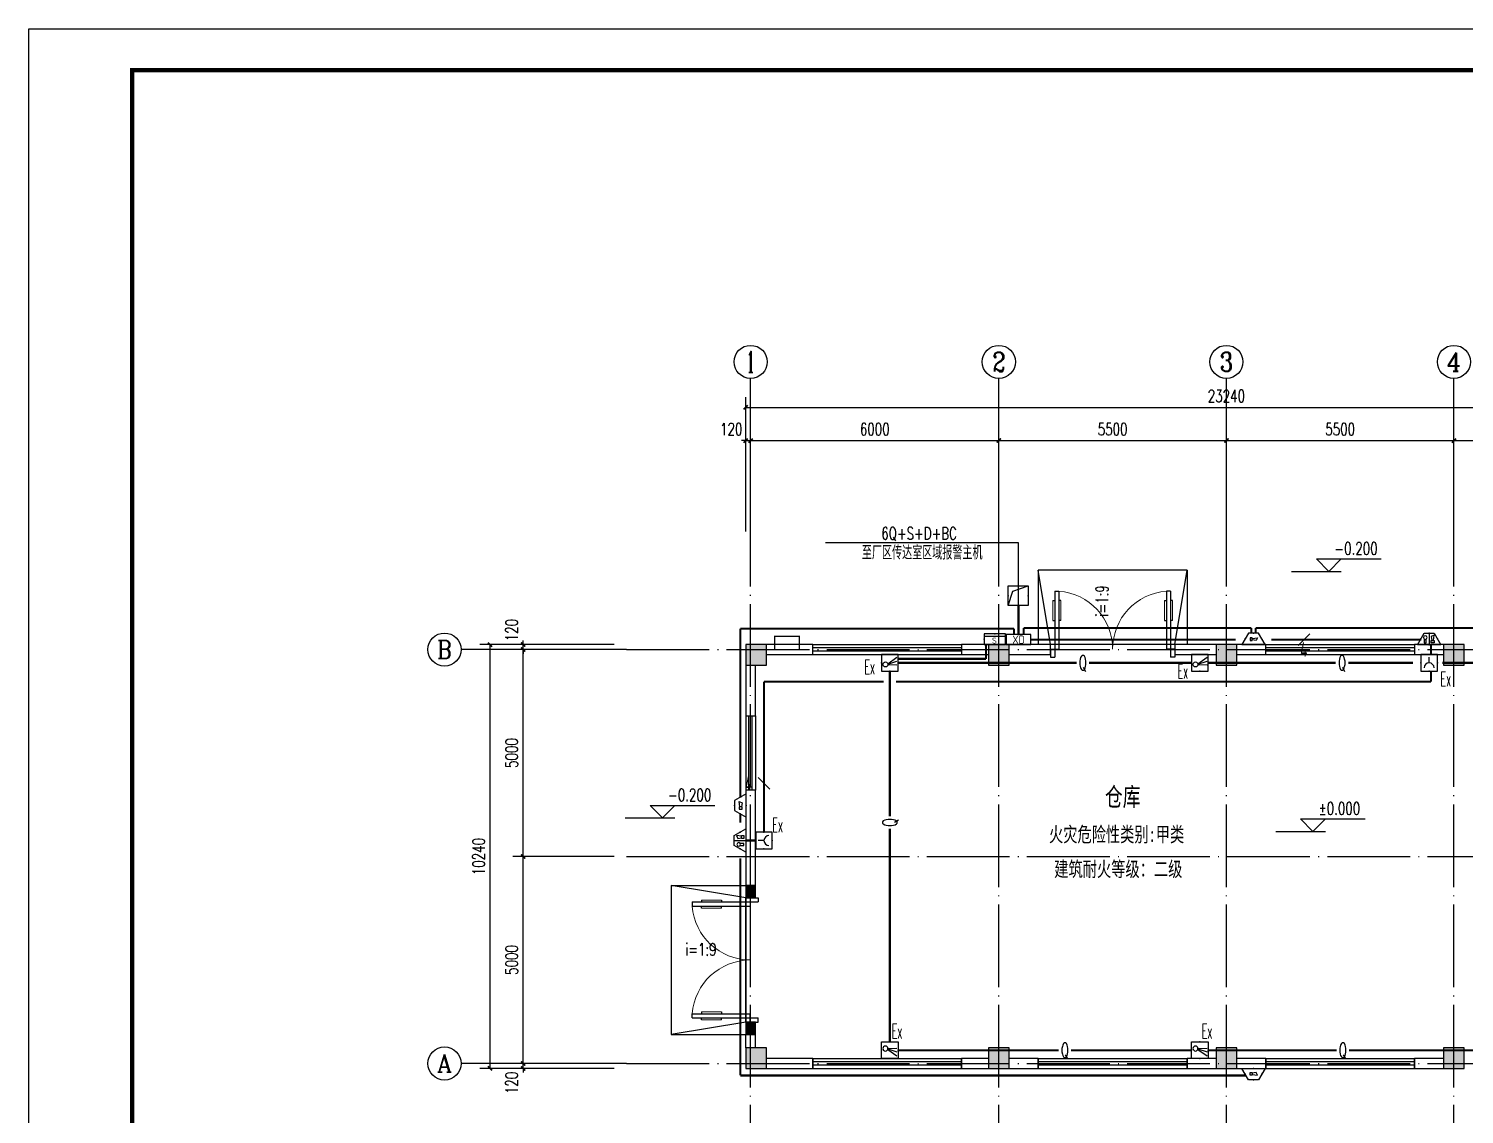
# Model space of a CAD drawing. Extents: x 1885024 to 2564215, y 18598004 to 18764795.
# Drawn here: x 2504815 to 2539515, y 18677653 to 18703881 of the extents above; entities that cross this region are included whole.
import ezdxf
from ezdxf.enums import TextEntityAlignment as Align

# ---------------------------------------------------------------- set-up
doc = ezdxf.new("R2010")
doc.units = 0
doc.header["$LTSCALE"] = 1000
doc.header["$MEASUREMENT"] = 0
doc.linetypes.add('CENTER2', pattern=[1.125, 0.75, -0.125, 0.125, -0.125])
doc.linetypes.add('DOTE', pattern=[2.42, 2, -0.2, 0.02, -0.2])
doc.layers.get('Defpoints').update_dxf_attribs({"color": 250})
for name, color, linetype in [('AXIS_TEXT', 7, 'Continuous'), ('AXIS_外部', 171, 'Continuous'), ('COLUMN', 2, 'Continuous'), ('DIM-消防', 3, 'Continuous'), ('DIM-消防广播', 3, 'Continuous'), ('DIM-照明', 3, 'Continuous'), ('DIM_ELEV', 145, 'Continuous'), ('DIM_SYMB', 165, 'Continuous'), ('DOTE', 1, 'DOTE'), ('EQUIP-动力', 3, 'Continuous'), ('EQUIP-消防', 3, 'Continuous'), ('EQUIP-照明', 3, 'Continuous'), ('EQUIP-箱柜', 3, 'Continuous'), ('GROUND', 150, 'Continuous'), ('PUB_HATCH', 8, 'Continuous'), ('PUB_TEXT', 7, 'Continuous'), ('TK', 4, 'Continuous'), ('WALL', 9, 'Continuous'), ('WINDOW', 140, 'Continuous'), ('WIRE-消防', 5, 'CENTER2'), ('WIRE-消防广播', 4, 'TG_BC'), ('WIRE-照明', 1, 'Continuous')]:
    doc.layers.add(name, color=color, linetype=linetype)
doc.styles.add('_TCH_AXIS', font='COMPLEX', dxfattribs={"bigfont": 'GBCBIG'})
doc.styles.add('_TCH_DIM', font='SIMPLEX', dxfattribs={"bigfont": 'GBCBIG'})
doc.styles.add('_TCH_DIM_T3', font='SIMPLEX', dxfattribs={"width": 0.705882, "bigfont": 'GBCBIG'})
doc.styles.add('_TEL_DIM', font='SIMPLEX', dxfattribs={"width": 0.6, "height": 3.5, "bigfont": 'HZTXT'})
doc.styles.add('COMPLEX', font='COMPLEX')
doc.styles.add('HT', font='simhei.ttf', dxfattribs={"width": 0.7})
doc.styles.get("Standard").update_dxf_attribs({"font": 'gbenor.shx', "bigfont": 'gbcbig.shx'})
doc.styles.add('TG_LINETYPE', font='SIMPLEX', dxfattribs={"width": 0.6, "height": 3.5, "bigfont": 'HZTXT'})
doc.linetypes.add('TG_BC', pattern='A,2,-0.85,["BC",TG_LINETYPE,S=0.1,R=0,X=-0.65,Y=-0.15],0', length=2.85)
doc.dimstyles.new('_TCH_ARCH&&100', dxfattribs={"dimtxt": 297.5, "dimasz": 100, "dimexe": 250, "dimexo": 300, "dimgap": 126.25, "dimtad": 1, "dimdec": 0, "dimzin": 0, "dimdsep": 46, "dimtxsty": '_TCH_DIM_T3', "dimblk": 'ARCHTICK', "dimcen": 0.09, "dimclrt": 7, "dimazin": 2, "dimtfac": 1, "dimtdec": 0, "dimtix": 1, "dimtmove": 2, "dimatfit": 3, "dimfxl": 0, "dimtolj": 1, "dimtzin": 0, "dimarcsym": 0})

# ---------------------------------------------------------------- blocks, each defined once
blk = doc.blocks.new('GeYuanFrame_84656078', base_point=(18.76, 4.34))
at = {"layer": 'TK'}
blk.add_line((43.76, 414.34), (602.76, 414.34), dxfattribs=at)
blk.add_lwpolyline([(18.76, 424.34), (612.76, 424.34), (612.76, 4.34), (18.76, 4.34), (18.76, 424.34)], dxfattribs=at)
at = {"layer": 'TK', "const_width": 1}
blk.add_lwpolyline([(602.76, 414.34), (43.76, 414.34), (43.76, 14.34), (602.76, 14.34)], close=True, dxfattribs=at)
blk = doc.blocks.new('$equip$00002651')
for p, q in [((-0.5, 0.5), (-0.5, -0.5)), ((0.5, 0.5), (-0.5, 0.5)), ((-0.125, -0.052), (0.429, 0.342)), ((-0.119, -0.075), (0.429, 0.108)), ((0.5, -0.5), (0.5, 0.5)), ((-0.5, -0.5), (0.5, -0.5)), ((-0.116, -0.1), (0.429, -0.126))]:
    blk.add_line(p, q)
at = {"const_width": 0.04}
blk.add_lwpolyline([(-0.5, 0.5), (0.5, 0.5), (0.5, -0.5), (-0.5, -0.5), (-0.5, 0.5), (0.5, 0.5)], dxfattribs=at)
blk.add_circle((-0.268, -0.1), 0.151)
for p in [(-0.5, 0), (0, 0.5), (0.5, 0), (0, -0.5)]:
    blk.add_point(p)
at = {"color": 7, "flags": 1}
for tag, height, p in [('A', 0.00002, (0, 0)), ('B', 0.4, (0.762, -0.208))]:
    blk.add_attdef(tag, text='', height=height, dxfattribs=at).set_placement(p, align=Align.MIDDLE_CENTER)
blk = doc.blocks.new('$equip$00002784')
for p, q in [((0.65, 0.65), (-0.65, 0.65)), ((-0.65, 0.65), (-0.65, 0)), ((-0.65, 0.5), (0.65, 0.5)), ((-0.65, 0), (0.65, 0)), ((0.65, 0), (0.65, 0.65))]:
    blk.add_line(p, q)
at = {"const_width": 0.04}
blk.add_lwpolyline([(-0.65, 0.65), (0.65, 0.65), (0.65, 0), (-0.65, 0), (-0.65, 0.65), (0.65, 0.65)], dxfattribs=at)
for p in [(-0.65, 0.325), (0, 0.65), (0, 0), (0.65, 0.325)]:
    blk.add_point(p)
at = {"color": 7}
blk.add_attdef('$TEXT$', text='', height=0.36, dxfattribs=at).set_placement((-0.022, 0.244), align=Align.MIDDLE_CENTER)
at = {"color": 7, "flags": 1}
for tag, height, p in [('A', 0.00002, (0, 0)), ('B', 0.4, (0.905, 0.246))]:
    blk.add_attdef(tag, text='', height=height, dxfattribs=at).set_placement(p, align=Align.MIDDLE_CENTER)
blk = doc.blocks.new('$equip$00002705')
for p, q in [((-0.75, 0.6), (-0.75, 0)), ((0.75, 0.6), (-0.75, 0.6)), ((-0.75, 0), (0.75, 0)), ((0.75, 0), (0.75, 0.6))]:
    blk.add_line(p, q)
at = {"const_width": 0.04}
blk.add_lwpolyline([(-0.75, 0.6), (-0.75, 0), (0.75, 0), (0.75, 0.6), (-0.75, 0.6), (-0.75, 0)], dxfattribs=at)
for p in [(-0.75, 0.3), (0, 0.6), (0, 0), (0.75, 0.3)]:
    blk.add_point(p)
at = {"color": 7}
blk.add_attdef('$TEXT$', text='', height=0.5, dxfattribs=at).set_placement((0, 0.3), align=Align.MIDDLE_CENTER)
at = {"color": 7, "style": '_TEL_DIM', "flags": 1}
for tag in ['A', 'REMARK']:
    blk.add_attdef(tag, text='', height=0.00002, dxfattribs=at).set_placement((0, 0), align=Align.MIDDLE_CENTER)
blk = doc.blocks.new('$equip$00002657')
for p, q in [((-0.5, 1), (-0.5, 0)), ((0.5, 1), (-0.5, 1)), ((0.5, 0), (0.5, 1)), ((-0.5, 0), (0.5, 0)), ((0, 0.5), (0, 0.15))]:
    blk.add_line(p, q)
at = {"const_width": 0.04}
blk.add_lwpolyline([(-0.5, 1), (0.5, 1), (0.5, 0), (-0.5, 0), (-0.5, 1), (0.5, 1)], dxfattribs=at)
blk.add_arc((0, 0.8), 0.3, 180, 0)
for p in [(0, 1), (-0.5, 0.5), (0, 0), (0.5, 0.5)]:
    blk.add_point(p)
at = {"color": 7, "flags": 1}
for tag, height, p in [('A', 0.00002, (0, 0)), ('B', 0.4, (0.762, 0.292))]:
    blk.add_attdef(tag, text='', height=height, dxfattribs=at).set_placement(p, align=Align.MIDDLE_CENTER)
blk = doc.blocks.new('$equip$00002679')
for p, q in [((-0.3, 0.699), (-0.703, 0)), ((-0.703, 0), (0.703, 0)), ((-0.264, 0.249), (-0.304, 0.569)), ((-0.304, 0.569), (-0.128, 0.489)), ((-0.304, 0.249), (-0.304, 0.113)), ((-0.128, 0.249), (-0.304, 0.249)), ((-0.304, 0.113), (-0.128, 0.113)), ((0.3, 0.699), (-0.3, 0.699)), ((0.3, 0.699), (-0.3, 0.699)), ((-0.128, 0.489), (-0.168, 0.249)), ((-0.128, 0.113), (-0.128, 0.249)), ((0, 0.699), (0, 0)), ((0.174, 0.11), (0.174, 0.338)), ((0.294, 0.11), (0.174, 0.11)), ((0.294, 0.338), (0.294, 0.11)), ((0.703, 0), (0.3, 0.699))]:
    blk.add_line(p, q)
at = {"const_width": 0.04}
for points in [[(-0.299, 0.699), (0.301, 0.699), (0.703, 0), (-0.702, 0), (-0.299, 0.699), (0.301, 0.699)], [(-0.3, 0.699), (0.3, 0.699), (0.703, 0), (-0.703, 0), (-0.3, 0.699), (0.3, 0.699)]]:
    blk.add_lwpolyline(points, dxfattribs=at)
blk.add_circle((0.234, 0.43), 0.111)
for p in [(-0.501, 0.349), (0, 0.699), (0, 0), (0.502, 0.349)]:
    blk.add_point(p)
at = {"color": 7, "flags": 1}
for tag, height, p in [('A', 0.00002, (0, 0)), ('B', 0.4, (0.961, 0.299))]:
    blk.add_attdef(tag, text='', height=height, dxfattribs=at).set_placement(p, align=Align.MIDDLE_CENTER)
blk = doc.blocks.new('$equip$00002676')
for p, q in [((-0.3, 0.699), (-0.703, 0)), ((-0.703, 0), (0.703, 0)), ((0.3, 0.699), (-0.3, 0.699)), ((0.3, 0.699), (-0.3, 0.699)), ((-0.211, 0.414), (-0.211, 0.238)), ((-0.075, 0.414), (-0.211, 0.414)), ((-0.211, 0.238), (-0.075, 0.238)), ((-0.075, 0.238), (-0.075, 0.414)), ((-0.075, 0.374), (0.245, 0.414)), ((0.165, 0.238), (-0.075, 0.278)), ((0.245, 0.414), (0.165, 0.238)), ((0.703, 0), (0.3, 0.699))]:
    blk.add_line(p, q)
at = {"const_width": 0.04}
blk.add_lwpolyline([(-0.3, 0.699), (0.3, 0.699), (0.703, 0), (-0.703, 0), (-0.3, 0.699), (0.3, 0.699)], dxfattribs=at)
blk.add_lwpolyline([(-0.3, 0.699), (0.3, 0.699), (0.703, 0), (-0.703, 0), (-0.3, 0.699), (0.3, 0.699)], dxfattribs=at)
for p in [(-0.501, 0.349), (0, 0.699), (0, 0), (0.528, 0.304)]:
    blk.add_point(p)
at = {"color": 7, "flags": 1}
for tag, height, p in [('A', 0.00002, (0, 0)), ('B', 0.4, (0.961, 0.299))]:
    blk.add_attdef(tag, text='', height=height, dxfattribs=at).set_placement(p, align=Align.MIDDLE_CENTER)
blk = doc.blocks.new('$TelecSys$00000095')
blk.add_line((0.4, 0.4), (-0.4, -0.4))
at = {"width": 0.8}
blk.add_attdef('N', text='', height=1, dxfattribs=at).set_placement((-0.017, 1.056), align=Align.MIDDLE)
blk = doc.blocks.new('$equip_U$00000071(FZ)')
for p, q in [((-0.626, -0.607), (-0.335, 0.265)), ((-0.335, 0.265), (0.574, 0.593))]:
    blk.add_line(p, q)
blk.add_lwpolyline([(-0.626, 0.593), (0.574, 0.593), (0.574, -0.607), (-0.626, -0.607)], close=True)
for p in [(-0.026, 0.593), (-0.626, -0.007), (-0.026, -0.607), (0.574, -0.007)]:
    blk.add_point(p)
at = {"color": 7, "style": '_TEL_DIM', "flags": 1}
for tag in ['A', 'REMARK']:
    blk.add_attdef(tag, text='', height=0.00002, dxfattribs=at).set_placement((0, 0), align=Align.MIDDLE_CENTER)
blk = doc.blocks.new('_ArchTick')
at = {"color": 0, "linetype": 'ByBlock', "const_width": 0.4}
blk.add_lwpolyline([(-0.5, -0.5), (0.5, 0.5)], dxfattribs=at)
blk = doc.blocks.new('*D113')
at = {"layer": 'AXIS_外部', "color": 0, "lineweight": -2}
for p, q in [((2518965, 18678881), (2516515, 18678881)), ((2518965, 18678761), (2516515, 18678761)), ((2516765, 18678881), (2516765, 18678981)), ((2516765, 18678761), (2516765, 18678881)), ((2516765, 18678761), (2516765, 18678661))]:
    blk.add_line(p, q, dxfattribs=at)
at = {"layer": 'Defpoints', "color": 0}
for p in [(2516765, 18678881), (2519265, 18678881), (2519265, 18678761)]:
    blk.add_point(p, dxfattribs=at)
at = {"layer": 'AXIS_外部', "color": 0, "lineweight": -2, "xscale": 100, "yscale": 100, "zscale": 100}
for p, rotation in [((2516765, 18678881), 270), ((2516765, 18678761), 90)]:
    blk.add_blockref('_ArchTick', p, dxfattribs=dict(at, rotation=rotation))
at = {"layer": 'AXIS_外部', "color": 7, "insert": (2516490, 18678411), "char_height": 297.5, "attachment_point": 5, "rotation": 90, "style": '_TCH_DIM_T3'}
blk.add_mtext('\\A1;120', dxfattribs=at)
blk = doc.blocks.new('*D114')
at = {"layer": 'AXIS_外部', "color": 0, "lineweight": -2}
for p, q in [((2518965, 18683881), (2516515, 18683881)), ((2516765, 18678881), (2516765, 18683881)), ((2518965, 18678881), (2516515, 18678881))]:
    blk.add_line(p, q, dxfattribs=at)
at = {"layer": 'Defpoints', "color": 0}
for p in [(2516765, 18683881), (2519265, 18683881), (2519265, 18678881)]:
    blk.add_point(p, dxfattribs=at)
at = {"layer": 'AXIS_外部', "color": 0, "lineweight": -2, "xscale": 100, "yscale": 100, "zscale": 100}
for p, rotation in [((2516765, 18683881), 90), ((2516765, 18678881), 270)]:
    blk.add_blockref('_ArchTick', p, dxfattribs=dict(at, rotation=rotation))
at = {"layer": 'AXIS_外部', "color": 7, "insert": (2516490, 18681381), "char_height": 297.5, "attachment_point": 5, "rotation": 90, "style": '_TCH_DIM_T3'}
blk.add_mtext('\\A1;5000', dxfattribs=at)
blk = doc.blocks.new('*D115')
at = {"layer": 'AXIS_外部', "color": 0, "lineweight": -2}
for p, q in [((2518965, 18688881), (2516515, 18688881)), ((2516765, 18683881), (2516765, 18688881)), ((2518965, 18683881), (2516515, 18683881))]:
    blk.add_line(p, q, dxfattribs=at)
at = {"layer": 'Defpoints', "color": 0}
for p in [(2516765, 18688881), (2519265, 18688881), (2519265, 18683881)]:
    blk.add_point(p, dxfattribs=at)
at = {"layer": 'AXIS_外部', "color": 0, "lineweight": -2, "xscale": 100, "yscale": 100, "zscale": 100}
for p, rotation in [((2516765, 18688881), 90), ((2516765, 18683881), 270)]:
    blk.add_blockref('_ArchTick', p, dxfattribs=dict(at, rotation=rotation))
at = {"layer": 'AXIS_外部', "color": 7, "insert": (2516490, 18686381), "char_height": 297.5, "attachment_point": 5, "rotation": 90, "style": '_TCH_DIM_T3'}
blk.add_mtext('\\A1;5000', dxfattribs=at)
blk = doc.blocks.new('*D116')
at = {"layer": 'AXIS_外部', "color": 0, "lineweight": -2}
for p, q in [((2516765, 18689001), (2516765, 18689101)), ((2518965, 18689001), (2516515, 18689001)), ((2518965, 18688881), (2516515, 18688881)), ((2516765, 18688881), (2516765, 18689001)), ((2516765, 18688881), (2516765, 18688781))]:
    blk.add_line(p, q, dxfattribs=at)
at = {"layer": 'Defpoints', "color": 0}
for p in [(2516765, 18689001), (2519265, 18689001), (2519265, 18688881)]:
    blk.add_point(p, dxfattribs=at)
at = {"layer": 'AXIS_外部', "color": 0, "lineweight": -2, "xscale": 100, "yscale": 100, "zscale": 100}
for p, rotation in [((2516765, 18689001), 270), ((2516765, 18688881), 90)]:
    blk.add_blockref('_ArchTick', p, dxfattribs=dict(at, rotation=rotation))
at = {"layer": 'AXIS_外部', "color": 7, "insert": (2516490, 18689351), "char_height": 297.5, "attachment_point": 5, "rotation": 90, "style": '_TCH_DIM_T3'}
blk.add_mtext('\\A1;120', dxfattribs=at)
blk = doc.blocks.new('*D117')
at = {"layer": 'AXIS_外部', "color": 0, "lineweight": -2}
for p, q in [((2518965, 18689001), (2515715, 18689001)), ((2515965, 18678761), (2515965, 18689001)), ((2518965, 18678761), (2515715, 18678761))]:
    blk.add_line(p, q, dxfattribs=at)
at = {"layer": 'Defpoints', "color": 0}
for p in [(2515965, 18689001), (2519265, 18689001), (2519265, 18678761)]:
    blk.add_point(p, dxfattribs=at)
at = {"layer": 'AXIS_外部', "color": 0, "lineweight": -2, "xscale": 100, "yscale": 100, "zscale": 100}
for p, rotation in [((2515965, 18689001), 90), ((2515965, 18678761), 270)]:
    blk.add_blockref('_ArchTick', p, dxfattribs=dict(at, rotation=rotation))
at = {"layer": 'AXIS_外部', "color": 7, "insert": (2515690, 18683881), "char_height": 297.5, "attachment_point": 5, "rotation": 90, "style": '_TCH_DIM_T3'}
blk.add_mtext('\\A1;10240', dxfattribs=at)
blk = doc.blocks.new('*D125')
at = {"layer": 'AXIS_外部', "color": 0, "lineweight": -2}
for p, q in [((2522145, 18693931), (2522045, 18693931)), ((2522145, 18691731), (2522145, 18694181)), ((2522145, 18693931), (2522265, 18693931)), ((2522265, 18691731), (2522265, 18694181)), ((2522265, 18693931), (2522365, 18693931))]:
    blk.add_line(p, q, dxfattribs=at)
at = {"layer": 'Defpoints', "color": 0}
for p in [(2522265, 18693931), (2522145, 18691431), (2522265, 18691431)]:
    blk.add_point(p, dxfattribs=at)
at = {"layer": 'AXIS_外部', "color": 0, "lineweight": -2, "xscale": 100, "yscale": 100, "zscale": 100}
blk.add_blockref('_ArchTick', (2522145, 18693931), dxfattribs=at)
at = {"layer": 'AXIS_外部', "color": 0, "lineweight": -2, "xscale": 100, "yscale": 100, "zscale": 100, "rotation": 180}
blk.add_blockref('_ArchTick', (2522265, 18693931), dxfattribs=at)
at = {"layer": 'AXIS_外部', "color": 7, "insert": (2521795, 18694206), "char_height": 297.5, "attachment_point": 5, "style": '_TCH_DIM_T3'}
blk.add_mtext('\\A1;120', dxfattribs=at)
blk = doc.blocks.new('*D126')
at = {"layer": 'AXIS_外部', "color": 0, "lineweight": -2}
for p, q in [((2522265, 18691731), (2522265, 18694181)), ((2522265, 18693931), (2528265, 18693931)), ((2528265, 18691731), (2528265, 18694181))]:
    blk.add_line(p, q, dxfattribs=at)
at = {"layer": 'Defpoints', "color": 0}
for p in [(2528265, 18693931), (2522265, 18691431), (2528265, 18691431)]:
    blk.add_point(p, dxfattribs=at)
at = {"layer": 'AXIS_外部', "color": 0, "lineweight": -2, "xscale": 100, "yscale": 100, "zscale": 100, "rotation": 180}
blk.add_blockref('_ArchTick', (2522265, 18693931), dxfattribs=at)
at = {"layer": 'AXIS_外部', "color": 0, "lineweight": -2, "xscale": 100, "yscale": 100, "zscale": 100}
blk.add_blockref('_ArchTick', (2528265, 18693931), dxfattribs=at)
at = {"layer": 'AXIS_外部', "color": 7, "insert": (2525265, 18694206), "char_height": 297.5, "attachment_point": 5, "style": '_TCH_DIM_T3'}
blk.add_mtext('\\A1;6000', dxfattribs=at)
blk = doc.blocks.new('*D127')
at = {"layer": 'AXIS_外部', "color": 0, "lineweight": -2}
for p, q in [((2528265, 18691731), (2528265, 18694181)), ((2528265, 18693931), (2533765, 18693931)), ((2533765, 18691731), (2533765, 18694181))]:
    blk.add_line(p, q, dxfattribs=at)
at = {"layer": 'Defpoints', "color": 0}
for p in [(2533765, 18693931), (2528265, 18691431), (2533765, 18691431)]:
    blk.add_point(p, dxfattribs=at)
at = {"layer": 'AXIS_外部', "color": 0, "lineweight": -2, "xscale": 100, "yscale": 100, "zscale": 100, "rotation": 180}
blk.add_blockref('_ArchTick', (2528265, 18693931), dxfattribs=at)
at = {"layer": 'AXIS_外部', "color": 0, "lineweight": -2, "xscale": 100, "yscale": 100, "zscale": 100}
blk.add_blockref('_ArchTick', (2533765, 18693931), dxfattribs=at)
at = {"layer": 'AXIS_外部', "color": 7, "insert": (2531015, 18694206), "char_height": 297.5, "attachment_point": 5, "style": '_TCH_DIM_T3'}
blk.add_mtext('\\A1;5500', dxfattribs=at)
blk = doc.blocks.new('*D128')
at = {"layer": 'AXIS_外部', "color": 0, "lineweight": -2}
for p, q in [((2533765, 18691731), (2533765, 18694181)), ((2533765, 18693931), (2539265, 18693931)), ((2539265, 18691731), (2539265, 18694181))]:
    blk.add_line(p, q, dxfattribs=at)
at = {"layer": 'Defpoints', "color": 0}
for p in [(2539265, 18693931), (2533765, 18691431), (2539265, 18691431)]:
    blk.add_point(p, dxfattribs=at)
at = {"layer": 'AXIS_外部', "color": 0, "lineweight": -2, "xscale": 100, "yscale": 100, "zscale": 100, "rotation": 180}
blk.add_blockref('_ArchTick', (2533765, 18693931), dxfattribs=at)
at = {"layer": 'AXIS_外部', "color": 0, "lineweight": -2, "xscale": 100, "yscale": 100, "zscale": 100}
blk.add_blockref('_ArchTick', (2539265, 18693931), dxfattribs=at)
at = {"layer": 'AXIS_外部', "color": 7, "insert": (2536515, 18694206), "char_height": 297.5, "attachment_point": 5, "style": '_TCH_DIM_T3'}
blk.add_mtext('\\A1;5500', dxfattribs=at)
blk = doc.blocks.new('*D129')
at = {"layer": 'AXIS_外部', "color": 0, "lineweight": -2}
for p, q in [((2539265, 18691731), (2539265, 18694181)), ((2539265, 18693931), (2545265, 18693931)), ((2545265, 18691731), (2545265, 18694181))]:
    blk.add_line(p, q, dxfattribs=at)
at = {"layer": 'Defpoints', "color": 0}
for p in [(2545265, 18693931), (2539265, 18691431), (2545265, 18691431)]:
    blk.add_point(p, dxfattribs=at)
at = {"layer": 'AXIS_外部', "color": 0, "lineweight": -2, "xscale": 100, "yscale": 100, "zscale": 100, "rotation": 180}
blk.add_blockref('_ArchTick', (2539265, 18693931), dxfattribs=at)
at = {"layer": 'AXIS_外部', "color": 0, "lineweight": -2, "xscale": 100, "yscale": 100, "zscale": 100}
blk.add_blockref('_ArchTick', (2545265, 18693931), dxfattribs=at)
at = {"layer": 'AXIS_外部', "color": 7, "insert": (2542265, 18694206), "char_height": 297.5, "attachment_point": 5, "style": '_TCH_DIM_T3'}
blk.add_mtext('\\A1;6000', dxfattribs=at)
blk = doc.blocks.new('*D131')
at = {"layer": 'AXIS_外部', "color": 0, "lineweight": -2}
for p, q in [((2522145, 18691731), (2522145, 18694981)), ((2545385, 18691731), (2545385, 18694981)), ((2522145, 18694731), (2545385, 18694731))]:
    blk.add_line(p, q, dxfattribs=at)
at = {"layer": 'Defpoints', "color": 0}
for p in [(2545385, 18694731), (2522145, 18691431), (2545385, 18691431)]:
    blk.add_point(p, dxfattribs=at)
at = {"layer": 'AXIS_外部', "color": 0, "lineweight": -2, "xscale": 100, "yscale": 100, "zscale": 100, "rotation": 180}
blk.add_blockref('_ArchTick', (2522145, 18694731), dxfattribs=at)
at = {"layer": 'AXIS_外部', "color": 0, "lineweight": -2, "xscale": 100, "yscale": 100, "zscale": 100}
blk.add_blockref('_ArchTick', (2545385, 18694731), dxfattribs=at)
at = {"layer": 'AXIS_外部', "color": 7, "insert": (2533765, 18695006), "char_height": 297.5, "attachment_point": 5, "style": '_TCH_DIM_T3'}
blk.add_mtext('\\A1;23240', dxfattribs=at)
blk = doc.blocks.new('$WINLIB2D$00000001')
for p, q in [((-0.5, 0.5), (0.5, 0.5)), ((-0.5, 0.5), (-0.5, -0.5)), ((0.5, -0.5), (0.5, 0.5)), ((0.5, 0.1667), (-0.5, 0.1667)), ((0.5, -0.1667), (-0.5, -0.1667)), ((-0.5, -0.5), (0.5, -0.5))]:
    blk.add_line(p, q)
blk = doc.blocks.new('$DorLib2D$00000011')
for p, q in [((-0.467, 0.471), (-0.467, -0.062)), ((-0.467, 0.471), (-0.433, 0.471)), ((-0.433, 0.471), (-0.433, 0.004)), ((0.433, 0.471), (0.433, 0.004)), ((0.467, 0.471), (0.433, 0.471)), ((0.467, 0.471), (0.467, -0.062)), ((-0.483, 0.396), (-0.467, 0.396)), ((-0.417, 0.396), (-0.433, 0.396)), ((0.417, 0.396), (0.433, 0.396)), ((0.483, 0.396), (0.467, 0.396)), ((-0.483, 0.235), (-0.467, 0.235)), ((-0.417, 0.235), (-0.433, 0.235)), ((0.417, 0.235), (0.433, 0.235)), ((0.483, 0.235), (0.467, 0.235)), ((-0.5, 0.004), (-0.433, 0.004)), ((-0.5, 0.004), (-0.5, -0.062)), ((0.5, 0.004), (0.433, 0.004)), ((0.5, 0.004), (0.5, -0.062)), ((-0.5, -0.062), (-0.467, -0.062)), ((0.5, -0.062), (0.467, -0.062))]:
    blk.add_line(p, q)
at = {"lineweight": 13}
for p, q in [((-0.483, 0.396), (-0.483, 0.235)), ((-0.417, 0.396), (-0.417, 0.235)), ((0.417, 0.396), (0.417, 0.235)), ((0.483, 0.396), (0.483, 0.235))]:
    blk.add_line(p, q, dxfattribs=at)
for centre, start, end in [((-0.467, 0.004), 0, 85.904), ((0.467, 0.004), 94.096, 180)]:
    blk.add_arc(centre, 0.467, start, end, dxfattribs=at)
blk = doc.blocks.new('_AXISO')
blk.add_circle((0, 0), 0.5)
at = {"layer": 'AXIS_TEXT', "style": 'COMPLEX', "width": 1.041667}
blk.add_attdef('A', text='', height=0.56, dxfattribs=at).set_placement((-0.25, -0.28), (0.25, -0.28), align=Align.FIT)
blk = doc.blocks.new('_FZH')
blk.add_lwpolyline([(-0.5, -0.5), (0.5, -0.5), (0.5, 0.5), (-0.5, 0.5)], close=True)
at = {"layer": 'PUB_HATCH'}
blk.add_solid([(-0.5, -0.5), (0.5, -0.5), (-0.5, 0.5), (0.5, 0.5)], dxfattribs=at)

msp = doc.modelspace()

# ---------------------------------------------------------------- linework, layer by layer
at = {"const_width": 30}
msp.add_lwpolyline([(2522644.6, 18688881.2), (2522844.6, 18688881.2), (2522844.6, 18689201.2), (2523444.6, 18689201.2), (2523444.6, 18688881.2), (2523644.6, 18688881.2)], dxfattribs=at)
at = {"layer": 'AXIS_外部'}
for p, q in [((2522264.6, 18691431.2), (2522264.6, 18695431.2)), ((2528264.6, 18691431.2), (2528264.6, 18695431.2)), ((2533764.6, 18691431.2), (2533764.6, 18695431.2)), ((2539264.6, 18691431.2), (2539264.6, 18695431.2)), ((2519264.6, 18688881.2), (2515264.6, 18688881.2)), ((2519264.6, 18678881.2), (2515264.6, 18678881.2))]:
    msp.add_line(p, q, dxfattribs=at)
at = {"layer": 'DIM-消防广播'}
for p, q in [((2528739.8, 18691457.8), (2524074.9, 18691457.8)), ((2528739.8, 18689680.8), (2528739.8, 18691457.8))]:
    msp.add_line(p, q, dxfattribs=at)
at = {"layer": 'DIM_ELEV'}
for p, q in [((2536241.1, 18690769.6), (2535941.1, 18691069.6)), ((2535941.1, 18691069.6), (2537506.1, 18691069.6)), ((2536241.1, 18690769.6), (2536541.1, 18691069.6)), ((2535341.1, 18690769.6), (2536541.1, 18690769.6)), ((2520134.8, 18684814), (2519834.8, 18685114)), ((2519834.8, 18685114), (2521399.8, 18685114)), ((2520134.8, 18684814), (2520434.8, 18685114)), ((2519234.8, 18684814), (2520434.8, 18684814)), ((2535856.2, 18684488.8), (2535556.2, 18684788.8)), ((2535556.2, 18684788.8), (2537121.2, 18684788.8)), ((2535856.2, 18684488.8), (2536156.2, 18684788.8)), ((2534956.2, 18684488.8), (2536156.2, 18684488.8))]:
    msp.add_line(p, q, dxfattribs=at)
at = {"layer": 'DIM_SYMB'}
for points in [[(2531014.6, 18689338.4, 0, 0, 0), (2531014.6, 18690501.2, 80, 0, 0), (2531014.6, 18690801.2, 0, 0, 0)], [(2521807.5, 18681381.2, 0, 0, 0), (2520644.6, 18681381.2, 80, 0, 0), (2520344.6, 18681381.2, 0, 0, 0)]]:
    msp.add_lwpolyline(points, format="xyseb", dxfattribs=at)
at = {"layer": 'DOTE', "color": 251}
for p, q in [((2522264.6, 18675881.2), (2522264.6, 18691881.2)), ((2528264.6, 18675881.2), (2528264.6, 18691881.2)), ((2533764.6, 18675881.2), (2533764.6, 18691881.2)), ((2539264.6, 18675881.2), (2539264.6, 18691881.2)), ((2519264.6, 18688881.2), (2548264.6, 18688881.2)), ((2519264.6, 18683881.2), (2548264.6, 18683881.2)), ((2519264.6, 18678881.2), (2548264.6, 18678881.2))]:
    msp.add_line(p, q, dxfattribs=at)
at = {"layer": 'GROUND'}
for p, q in [((2532814.6, 18690801.2), (2529214.6, 18690801.2)), ((2529214.6, 18690801.2), (2529214.6, 18689001.2)), ((2529514.6, 18689001.2), (2529214.6, 18690801.2)), ((2532514.6, 18689001.2), (2532814.6, 18690801.2)), ((2532814.6, 18690801.2), (2532814.6, 18689001.2)), ((2532814.6, 18689001.2), (2529214.6, 18689001.2)), ((2520344.6, 18683181.2), (2520344.6, 18679581.2)), ((2520344.6, 18683181.2), (2522144.6, 18683181.2)), ((2522144.6, 18682881.2), (2520344.6, 18683181.2)), ((2522144.6, 18683181.2), (2522144.6, 18679881.2)), ((2522144.6, 18679881.2), (2520344.6, 18679581.2)), ((2520344.6, 18679581.2), (2522144.6, 18679581.2))]:
    msp.add_line(p, q, dxfattribs=at)
at = {"layer": 'WALL'}
for p, q in [((2522144.6, 18688881.2), (2522144.6, 18688881.2)), ((2522329.6, 18688881.2), (2522329.6, 18688881.2)), ((2522514.6, 18688881.2), (2522514.6, 18688881.2)), ((2523764.6, 18689001.2), (2522644.6, 18689001.2)), ((2522644.6, 18688761.2), (2523764.6, 18688761.2)), ((2523764.6, 18688761.2), (2523764.6, 18689001.2)), ((2528014.6, 18689001.2), (2527364.6, 18689001.2)), ((2527364.6, 18689001.2), (2527364.6, 18688761.2)), ((2527364.6, 18688761.2), (2528014.6, 18688761.2)), ((2529514.6, 18689001.2), (2528514.6, 18689001.2)), ((2528514.6, 18688761.2), (2529514.6, 18688761.2)), ((2529514.6, 18688761.2), (2529514.6, 18689001.2)), ((2533514.6, 18689001.2), (2532514.6, 18689001.2)), ((2532514.6, 18689001.2), (2532514.6, 18688761.2)), ((2532514.6, 18688761.2), (2533514.6, 18688761.2)), ((2534714.6, 18689001.2), (2534014.6, 18689001.2)), ((2534014.6, 18688761.2), (2534714.6, 18688761.2)), ((2534714.6, 18688761.2), (2534714.6, 18689001.2)), ((2539014.6, 18689001.2), (2538314.6, 18689001.2)), ((2538314.6, 18689001.2), (2538314.6, 18688761.2)), ((2538314.6, 18688761.2), (2539014.6, 18688761.2)), ((2522144.6, 18688501.2), (2522144.6, 18687281.2)), ((2522384.6, 18687281.2), (2522384.6, 18688501.2)), ((2522144.6, 18687281.2), (2522384.6, 18687281.2)), ((2522384.6, 18685481.2), (2522144.6, 18685481.2)), ((2522144.6, 18685481.2), (2522144.6, 18683181.2)), ((2522384.6, 18683181.2), (2522384.6, 18685481.2)), ((2522144.6, 18679261.2), (2522144.6, 18679581.2)), ((2522384.6, 18679261.2), (2522384.6, 18679581.2)), ((2522144.6, 18678881.2), (2522144.6, 18678881.2)), ((2522329.6, 18678881.2), (2522329.6, 18678881.2)), ((2522514.6, 18678881.2), (2522514.6, 18678881.2)), ((2523764.6, 18679001.2), (2522644.6, 18679001.2)), ((2522644.6, 18678761.2), (2523764.6, 18678761.2)), ((2523764.6, 18678761.2), (2523764.6, 18679001.2)), ((2528014.6, 18679001.2), (2527364.6, 18679001.2)), ((2527364.6, 18679001.2), (2527364.6, 18678761.2)), ((2527364.6, 18678761.2), (2528014.6, 18678761.2)), ((2529214.6, 18679001.2), (2528514.6, 18679001.2)), ((2528514.6, 18678761.2), (2529214.6, 18678761.2)), ((2529214.6, 18678761.2), (2529214.6, 18679001.2)), ((2533514.6, 18679001.2), (2532814.6, 18679001.2)), ((2532814.6, 18679001.2), (2532814.6, 18678761.2)), ((2532814.6, 18678761.2), (2533514.6, 18678761.2)), ((2534714.6, 18679001.2), (2534014.6, 18679001.2)), ((2534014.6, 18678761.2), (2534714.6, 18678761.2)), ((2534714.6, 18678761.2), (2534714.6, 18679001.2)), ((2539014.6, 18679001.2), (2538314.6, 18679001.2)), ((2538314.6, 18679001.2), (2538314.6, 18678761.2)), ((2538314.6, 18678761.2), (2539014.6, 18678761.2))]:
    msp.add_line(p, q, dxfattribs=at)
at = {"layer": 'WINDOW'}
for p, q in [((2532514.6, 18689001.2), (2529514.6, 18689001.2)), ((2522144.6, 18679881.2), (2522144.6, 18682881.2))]:
    msp.add_line(p, q, dxfattribs=at)
at = {"layer": 'WIRE-消防', "linetype": 'CENTER2', "const_width": 50}
for points in [[(2529039.8, 18689121.2), (2533990.2, 18689121.2)], [(2534852.3, 18689121.2), (2538476, 18689121.2)], [(2538711.2, 18688761.2), (2538711.2, 18688998.4)], [(2538711.2, 18688104), (2538711.2, 18688358.4)], [(2522587.4, 18684467.3), (2522587.4, 18688104)], [(2522587.4, 18688104), (2525479.8, 18688104)], [(2525779.8, 18688104), (2538711.2, 18688104)], [(2522387.4, 18684267.3), (2522144.6, 18684267.3)]]:
    msp.add_lwpolyline(points, dxfattribs=at)
at = {"layer": 'WIRE-消防广播', "linetype": 'TG_BC', "const_width": 50}
for points in [[(2528739.8, 18689241.2), (2528739.8, 18689942.1)], [(2528867.1, 18689241.2), (2528867.1, 18689400.9)], [(2528867.1, 18689400.9), (2534369.4, 18689400.9)], [(2534369.4, 18689400.9), (2534369.4, 18689280.6)], [(2534474.2, 18689280.6), (2534474.2, 18689401.8)], [(2534474.2, 18689401.8), (2545569.3, 18689401.8)], [(2522012.9, 18685312.3), (2522012.9, 18689384.6)], [(2522012.9, 18689384.6), (2528629.8, 18689384.6)], [(2528629.8, 18689384.6), (2528629.8, 18689241.2)], [(2522012.9, 18684911.2), (2522012.9, 18684698.4)], [(2522012.9, 18683836.1), (2522012.9, 18678590.5)], [(2522012.9, 18678590.5), (2534226.8, 18678590.5)]]:
    msp.add_lwpolyline(points, dxfattribs=at)
at = {"layer": 'WIRE-照明', "linetype": 'Continuous', "const_width": 50}
for points in [[(2527954.8, 18689001.2), (2527954.8, 18688656.7)], [(2525629.8, 18688361.2), (2525629.8, 18684853.3)], [(2525829.8, 18688561.2), (2530145.3, 18688561.2)], [(2527954.8, 18688656.7), (2525834, 18688656.7)], [(2530445.3, 18688561.2), (2532924.3, 18688561.2)], [(2533324.3, 18688561.2), (2536409.5, 18688561.2)], [(2536709.5, 18688561.2), (2538277.1, 18688561.2)], [(2538984.7, 18688561.2), (2539992.9, 18688561.2)], [(2525629.8, 18684553.3), (2525629.8, 18679401.2)], [(2525829.8, 18679201.2), (2529711.9, 18679201.2)], [(2530011.9, 18679201.2), (2532924.3, 18679201.2)], [(2533324.3, 18679201.2), (2536429.2, 18679201.2)], [(2536729.2, 18679201.2), (2539992.9, 18679201.2)]]:
    msp.add_lwpolyline(points, dxfattribs=at)

# ---------------------------------------------------------------- block references
at = {"xscale": 100, "yscale": 100, "zscale": 100}
msp.add_blockref('GeYuanFrame_84656078', (2504814.6, 18661881.2), dxfattribs=at)
at = {"layer": 'AXIS_外部'}
ref = msp.add_blockref('_AXISO', (2522264.6, 18695831.2), dxfattribs=dict(at, xscale=800, yscale=800, zscale=800))
ref.add_attrib('A', '1', dxfattribs={"layer": 'AXIS_TEXT', "height": 514.7, "style": '_TCH_AXIS'}).set_placement((2522154.3, 18695573.8), (2522374.9, 18695573.8), align=Align.FIT)
ref = msp.add_blockref('_AXISO', (2528264.6, 18695831.2), dxfattribs=dict(at, xscale=800, yscale=800, zscale=800))
ref.add_attrib('A', '2', dxfattribs={"layer": 'AXIS_TEXT', "height": 465.9, "style": '_TCH_AXIS'}).set_placement((2528109.3, 18695598.2), (2528419.9, 18695598.2), align=Align.FIT)
ref = msp.add_blockref('_AXISO', (2533764.6, 18695831.2), dxfattribs=dict(at, xscale=800, yscale=800, zscale=800))
ref.add_attrib('A', '3', dxfattribs={"layer": 'AXIS_TEXT', "height": 465.9, "style": '_TCH_AXIS'}).set_placement((2533609.3, 18695598.2), (2533919.9, 18695598.2), align=Align.FIT)
ref = msp.add_blockref('_AXISO', (2539264.6, 18695831.2), dxfattribs=dict(at, xscale=800, yscale=800, zscale=800))
ref.add_attrib('A', '4', dxfattribs={"layer": 'AXIS_TEXT', "height": 445.4, "style": '_TCH_AXIS'}).set_placement((2539094.9, 18695608.5), (2539434.3, 18695608.5), align=Align.FIT)
ref = msp.add_blockref('_AXISO', (2514864.6, 18688881.2), dxfattribs=dict(at, xscale=800, yscale=800, zscale=800))
ref.add_attrib('A', 'B', dxfattribs={"layer": 'AXIS_TEXT', "height": 435.3, "style": '_TCH_AXIS'}).set_placement((2514688.5, 18688663.6), (2515040.8, 18688663.6), align=Align.FIT)
ref = msp.add_blockref('_AXISO', (2514864.6, 18678881.2), dxfattribs=dict(at, xscale=800, yscale=800, zscale=800))
ref.add_attrib('A', 'A', dxfattribs={"layer": 'AXIS_TEXT', "height": 425.2, "style": '_TCH_AXIS'}).set_placement((2514682.4, 18678668.6), (2515046.9, 18678668.6), align=Align.FIT)
at = {"layer": 'COLUMN', "color": 2, "xscale": 500, "yscale": 500, "zscale": 500}
for p in [(2522394.6, 18688751.2), (2528264.6, 18688751.2), (2533764.6, 18688751.2), (2539264.6, 18688751.2), (2522394.6, 18679011.2), (2528264.6, 18679011.2), (2533764.6, 18679011.2), (2539264.6, 18679011.2)]:
    msp.add_blockref('_FZH', p, dxfattribs=at)
at = {"layer": 'COLUMN', "xscale": 240, "yscale": 300, "zscale": 300}
for p in [(2522264.6, 18683031.2), (2522264.6, 18679731.2)]:
    msp.add_blockref('_FZH', p, dxfattribs=at)
at = {"layer": 'DIM-消防'}
ref = msp.add_blockref('$TelecSys$00000095', (2535641.9, 18689121.2), dxfattribs=dict(at, xscale=350, yscale=350, zscale=350, rotation=359.9999999964659))
ref.add_attrib('N', '4', dxfattribs={"layer": '0', "color": 7, "height": 350, "width": 0.8}).set_placement((2535635.8, 18688881.2), align=Align.MIDDLE)
ref = msp.add_blockref('$TelecSys$00000095', (2522587.4, 18685650.6), dxfattribs=dict(at, xscale=350, yscale=350, zscale=350, rotation=90))
ref.add_attrib('N', '4', dxfattribs={"layer": '0', "color": 7, "height": 350, "width": 0.8}).set_placement((2522217.9, 18685644.5), align=Align.MIDDLE)
at = {"layer": 'EQUIP-动力', "xscale": 400, "yscale": 400, "zscale": 400}
msp.add_blockref('$equip_U$00000071(FZ)', (2528739.8, 18690185), dxfattribs=at)
at = {"layer": 'EQUIP-消防', "xscale": 400, "yscale": 400, "zscale": 400}
msp.add_blockref('$equip$00002784', (2528165.5, 18689001.2), dxfattribs=at).add_auto_attribs({'$TEXT$': 'S'})
at = {"layer": 'EQUIP-消防', "yscale": 400, "zscale": 400}
for name, p, xscale in [('$equip$00002676', (2534421.2, 18689001.2), 400), ('$equip$00002679', (2538664.6, 18688998.4), -400), ('$equip$00002651', (2525629.8, 18688561.2), 400), ('$equip$00002651', (2533124.3, 18688561.2), 400)]:
    msp.add_blockref(name, p, dxfattribs=dict(at, xscale=xscale))
for name, p, xscale, rotation in [('$equip$00002657', (2538664.6, 18688758.4), 400, 180), ('$equip$00002676', (2522152.6, 18685111.7), 400, 89.99999999999999), ('$equip$00002679', (2522147.4, 18684267.3), -400, 90), ('$equip$00002657', (2522387.4, 18684267.3), 400, 270), ('$equip$00002651', (2525629.8, 18679201.2), -400, 180), ('$equip$00002651', (2533124.3, 18679201.2), -400, 180), ('$equip$00002676', (2534421.2, 18678761.2), -400, 180)]:
    msp.add_blockref(name, p, dxfattribs=dict(at, xscale=xscale, rotation=rotation))
at = {"layer": 'EQUIP-箱柜', "xscale": 400, "yscale": 400, "zscale": 400}
msp.add_blockref('$equip$00002705', (2528739.8, 18689001.2), dxfattribs=at).add_auto_attribs({'$TEXT$': 'XD'})
at = {"layer": 'WINDOW'}
for name, p, xscale, yscale, zscale, rotation in [('$DorLib2D$00000011', (2531014.6, 18688881.2), -3000, -3000, -3000, 180), ('$WINLIB2D$00000001', (2525564.6, 18688881.2), -3600.000000003725, 240, -3600.000000003725, 180), ('$WINLIB2D$00000001', (2536514.6, 18688881.2), -3600.000000003725, 240, -3600.000000003725, 180), ('$WINLIB2D$00000001', (2522264.6, 18686381.2), -1800, 240, -1800, 90), ('$DorLib2D$00000011', (2522264.6, 18681381.2), 3000, 3000, 3000, 90), ('$WINLIB2D$00000001', (2525564.6, 18678881.2), -3600.000000003725, -240, -3600.000000003725, 180), ('$WINLIB2D$00000001', (2531014.6, 18678881.2), -3600.000000003725, -240, -3600.000000003725, 180), ('$WINLIB2D$00000001', (2536514.6, 18678881.2), -3600.000000003725, -240, -3600.000000003725, 180)]:
    msp.add_blockref(name, p, dxfattribs=dict(at, xscale=xscale, yscale=yscale, zscale=zscale, rotation=rotation))

# ---------------------------------------------------------------- texts
at = {"layer": 'DIM-消防广播', "color": 7, "style": '_TCH_DIM', "width": 0.705882}
msp.add_text('6Q+S+D+BC', height=297.5, dxfattribs=at).set_placement((2525422.4, 18691538.6))
at = {"layer": 'DIM-消防广播', "color": 7, "style": '_TCH_DIM'}
msp.add_text('至厂区传达室区域报警主机', height=337.589, dxfattribs=at).set_placement((2524953.4, 18691055.3))
at = {"layer": 'DIM-照明', "style": '_TEL_DIM', "width": 0.6}
for p in [(2530295.3, 18688561.2), (2536559.5, 18688561.2), (2529861.9, 18679201.2), (2536579.2, 18679201.2)]:
    msp.add_text('Q', height=350, dxfattribs=at).set_placement(p, align=Align.MIDDLE_CENTER)
msp.add_text('Q', height=350, rotation=90, dxfattribs=at).set_placement((2525629.8, 18684703.3), align=Align.MIDDLE_CENTER)
at = {"layer": 'DIM_ELEV', "color": 7, "style": '_TCH_DIM', "width": 0.705882}
for s, p in [('-0.200', (2536376.1, 18691174.6)), ('-0.200', (2520269.8, 18685219)), ('%%P0.000', (2535991.2, 18684893.8))]:
    msp.add_text(s, height=297.5, dxfattribs=at).set_placement(p)
at = {"layer": 'DIM_SYMB', "color": 7, "style": '_TCH_DIM', "width": 0.705882}
for rotation, p in [(90, (2530909.6, 18689679.8)), (360, (2520686, 18681486.2))]:
    msp.add_text('i=1:9', height=297.5, rotation=rotation, dxfattribs=at).set_placement(p)
at = {"layer": 'EQUIP-照明', "style": '_TEL_DIM', "width": 0.48}
for p in [(2525013.8, 18688285.5), (2532582.6, 18688180.3), (2538938.7, 18687993.9), (2522787.4, 18684467.3), (2525672, 18679486.8), (2533166.4, 18679486.8)]:
    msp.add_text('Ex', height=350, dxfattribs=at).set_placement(p)
at = {"layer": 'PUB_TEXT', "style": 'HT', "width": 0.7}
msp.add_text('仓库', height=450.63, dxfattribs=at).set_placement((2530828.1, 18685098.3))
at = {"layer": 'PUB_TEXT', "color": 6, "style": 'HT', "width": 0.7}
for s, p in [('火灾危险性类别:甲类', (2529475.7, 18684236.3)), ('建筑耐火等级：二级', (2529603.1, 18683397.8))]:
    msp.add_text(s, height=360.51, dxfattribs=at).set_placement(p)

# ---------------------------------------------------------------- dimensions: what is measured, and where the dimension line sits
at = {"layer": 'AXIS_外部'}
for p1, p2, distance, text, picture, middle in [((2522144.6, 18691431.2), (2545384.6, 18691431.2), 3300, '23240', '*D131', (2533764.6, 18695006.2)), ((2522264.6, 18691431.2), (2528264.6, 18691431.2), 2500, '6000', '*D126', (2525264.6, 18694206.2)), ((2528264.6, 18691431.2), (2533764.6, 18691431.2), 2500, '5500', '*D127', (2531014.6, 18694206.2)), ((2533764.6, 18691431.2), (2539264.6, 18691431.2), 2500, '5500', '*D128', (2536514.6, 18694206.2)), ((2539264.6, 18691431.2), (2545264.6, 18691431.2), 2500, '6000', '*D129', (2542264.6, 18694206.2)), ((2519264.6, 18678761.2), (2519264.6, 18689001.2), 3300, '10240', '*D117', (2515689.6, 18683881.2)), ((2519264.6, 18683881.2), (2519264.6, 18688881.2), 2500, '5000', '*D115', (2516489.6, 18686381.2)), ((2519264.6, 18678881.2), (2519264.6, 18683881.2), 2500, '5000', '*D114', (2516489.6, 18681381.2))]:
    dim = msp.add_aligned_dim(p1=p1, p2=p2, distance=distance, text=text, dimstyle='_TCH_ARCH&&100', dxfattribs=at)
    dim.commit()
    dim.dimension.update_dxf_attribs({"geometry": picture, "text_midpoint": middle})
for base, p1, p2, angle, picture, middle in [((2522264.6, 18693931.2), (2522144.6, 18691431.2), (2522264.6, 18691431.2), 0, '*D125', (2521794.6, 18694206.2)), ((2516764.6, 18689001.2), (2519264.6, 18688881.2), (2519264.6, 18689001.2), 90, '*D116', (2516489.6, 18689351.2)), ((2516764.6, 18678881.2), (2519264.6, 18678761.2), (2519264.6, 18678881.2), 90, '*D113', (2516489.6, 18678411.2))]:
    dim = msp.add_linear_dim(base=base, p1=p1, p2=p2, angle=angle, text='120', dimstyle='_TCH_ARCH&&100', dxfattribs=at)
    dim.commit()
    dim.dimension.update_dxf_attribs({"geometry": picture, "text_midpoint": middle, "dimtype": 129})

doc.saveas('drawing.dxf')
